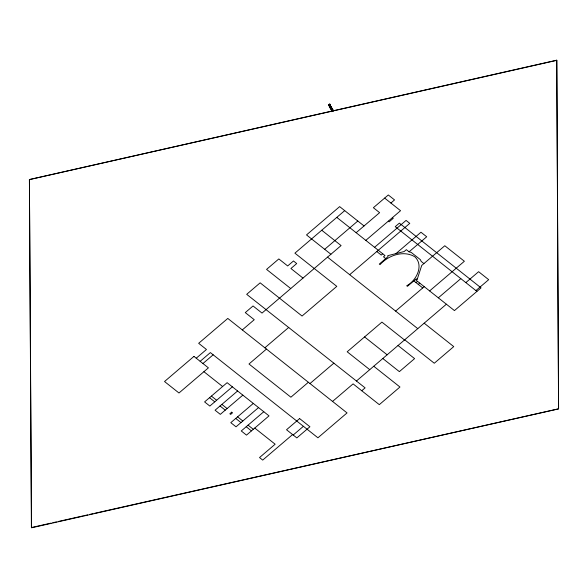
<?xml version="1.0" encoding="UTF-8"?>
<svg xmlns="http://www.w3.org/2000/svg" width="588" height="588" viewBox="0 0 588 588"><rect width="100%" height="100%" fill="white"/><g stroke="black" fill="none" stroke-linecap="round" stroke-linejoin="round"><path stroke-width="0.88" d="M330.14 104.48C330.581 106.678 328.839 106.222 328.53 104.642L328.92 104.973C328.325 107.663 332.169 104.929 329.809 104.23C330.111 103.113 329.42 107.112 328.501 104.862M476.927 291.398L395.232 226.667L399.362 223.139L481.058 287.87L454.45 310.596L416.039 280.167L417.289 279.102L421.714 265.46L444.8 245.747L464.373 261.256L429.622 290.928M330.089 105.531L330.294 104.708L329.427 103.907M331.301 109.184L331.316 109.706M332.543 110.257L332.617 109.816M344.708 210.629L294.897 253.163L336.799 286.363L302.056 316.035L260.153 282.835L246.688 294.331L365.111 387.86L361.745 390.741M196.245 358.217L206.461 349.485L198.663 343.311L227.791 318.431L347.052 412.916L317.924 437.795L210.379 352.594L200.163 361.319M324.672 249.312L357.813 221.014M202.948 363.524L213.165 354.799M242.293 329.927L254.251 319.71L245.277 312.603L253.038 305.966L262.02 313.081L341.084 245.564L321.746 230.239M356.137 232.708L379.613 212.665L373.373 207.718L388.308 194.973L394.541 199.913L390.888 203.036M365.809 240.367L400.553 210.695L384.648 198.097M374.571 247.313L406.065 220.419L409.777 223.366L349.676 274.692M264.857 347.802L288.774 327.376M266.467 349.074L248.989 364.001L290.891 397.201L308.369 382.274M382.751 253.788L381.252 255.067L376.798 251.532M232.356 386.83L209.835 406.058L204.595 401.913L227.122 382.678L269.025 415.878L246.497 435.113L241.264 430.96L263.784 411.725M395.937 253.612L420.971 232.231L426.704 236.773L409.064 251.826L406.33 249.665L404.14 251.539L387.735 255.684L387.999 256.647L379.304 264.071L380.024 264.644C388.212 255.383 403.647 249.915 414.885 256.824C424.198 265.548 416.23 280.814 406.69 285.768L407.418 286.341L416.113 278.918L417.289 279.102M237.596 390.976L215.076 410.211L220.309 414.364L242.837 395.129M253.31 403.427L230.79 422.662L236.023 426.807L258.544 407.58M416.054 282.637L417.546 281.358M418.281 284.401L419.781 283.129M309.986 383.552L333.896 363.127M395.621 311.096L424.242 286.657M438.332 297.822L460.816 278.624M465.843 282.608L478.617 271.7L488.687 279.682L475.912 290.59M292.603 434.561L262.711 460.088L259.521 457.56L275.147 444.212L254.758 428.057M293.199 435.032L303.415 426.3M332.543 401.428L353.087 383.883L379.304 404.654L399.958 387.014L373.74 366.243M356.46 381.002L446.388 304.209M51.031 523.114L31.392 527.532L29.415 179.59L556.814 60.343L558.6 408.903L94.771 513.273M52.817 522.71L56.389 521.909M58.168 521.505L83.165 515.882M84.055 515.683L87.627 514.882M89.413 514.478L92.985 513.677M329.574 105.862L328.89 105.186M331.919 110.529L331.706 109.919L332.551 109.736M409.064 251.826L411.233 252.421L420.376 259.661L421.177 261.417L423.911 263.586M330.169 107.464L330.177 106.737L331.051 106.737M392.416 217.641L393.254 218.302L389.124 221.83L388.293 221.169M364.046 225.954L339.651 206.623L306.51 234.921L330.912 254.251M336.799 217.384L384.978 255.559L383.486 256.831L385.713 258.602M413.827 280.873L422.743 287.936M424.176 323.179L453.745 346.611L434.275 363.237L404.706 339.805M327.523 257.14L417.774 328.648M404.5 339.982L381.928 322.114L347.185 351.786L369.742 369.661M398.032 345.501L414.599 358.621L399.362 371.631L382.803 358.511M302.996 278.087L290.913 268.51L296.712 263.556L293.478 260.984L287.672 265.945L278.822 258.933L266.562 269.407L290.737 288.561M364.582 336.931L387.139 354.807M203.911 371.697L222.624 386.522M211.401 396.099L216.641 400.252M221.882 404.397L227.115 408.55M237.589 416.848L242.829 421.001M248.07 425.146L253.303 429.299M209.541 397.686L214.782 401.839M220.015 405.985L225.255 410.137M235.729 418.435L240.97 422.588M246.21 426.734L251.444 430.886M331.808 111.669L331.081 108.133L333.514 110.706M333.352 110.838L331.081 108.133L331.963 111.624L331.081 108.133L333.455 110.75M331.933 110.728L331.081 108.133L332.911 111.081M331.081 108.133L332.367 111.389M330.199 107.714A0.882 0.632 -27.6 0 1 329.728 107.001A0.882 0.632 -27.6 0 1 330.713 106.332A0.882 0.632 -27.6 0 1 331.353 106.935M331.434 109.633A0.838 0.603 -27.6 0 1 330.772 109.015A0.838 0.603 -27.6 0 1 331.794 108.324A0.838 0.603 -27.6 0 1 332.271 109.067M332.014 110.742A0.838 0.603 -27.6 0 1 331.397 110A0.838 0.603 -27.6 0 1 332.61 109.478A0.838 0.603 -27.6 0 1 332.602 110.485M330.566 107.766L331.213 107.626L330.566 107.766M193.952 356.401L164.522 381.531L178.98 392.99L208.409 367.853L193.952 356.401M231.709 412.188L229.842 413.776L230.65 414.415L232.51 412.82L231.709 412.188M299.608 418.575L286.525 429.747L296.844 437.913L309.92 426.748L299.608 418.575M556.733 60.189L29.4 179.568L31.539 527.811L558.549 408.807L556.733 60.189M330.566 108.42A0.882 0.632 -27.6 0 0 331.72 107.464A0.882 0.632 -27.6 0 0 330.39 107.31A0.882 0.632 -27.6 0 0 330.566 108.42"/></g></svg>
